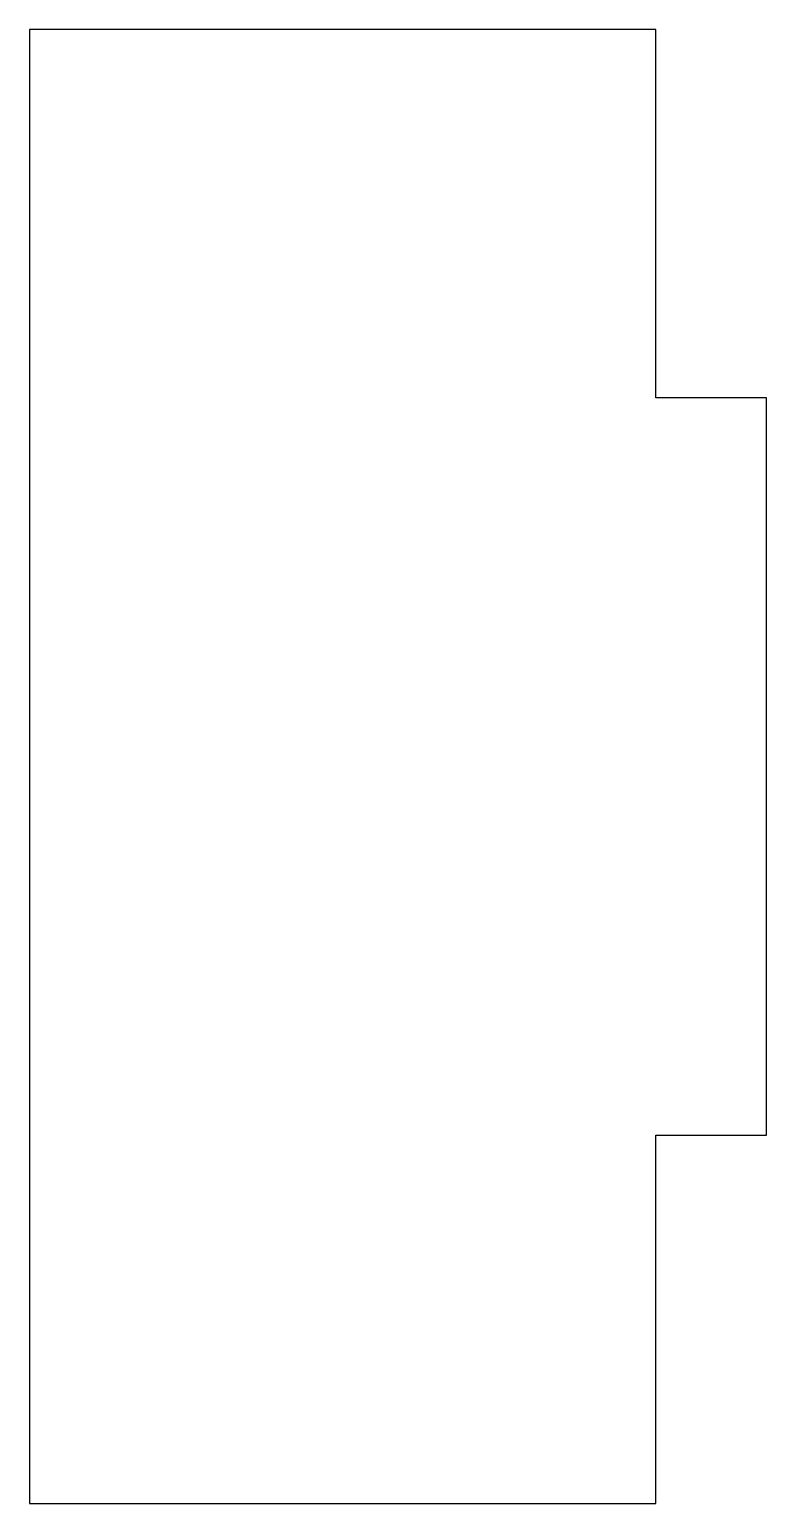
# Model space of a CAD drawing. Header units: millimetres. Extents: x -190 to -170, y -45 to -5.
import ezdxf

# ---------------------------------------------------------------- set-up
doc = ezdxf.new("R2010")
doc.units = ezdxf.units.MM
doc.layers.get('0').update_dxf_attribs({"linetype": 'CONTINUOUS'})

msp = doc.modelspace()

# ---------------------------------------------------------------- linework, layer by layer
msp.add_lwpolyline([(-170, -15), (-173, -15), (-173, -5), (-190, -5), (-190, -45), (-173, -45), (-173, -35), (-170, -35)], close=True)

doc.saveas('drawing.dxf')
